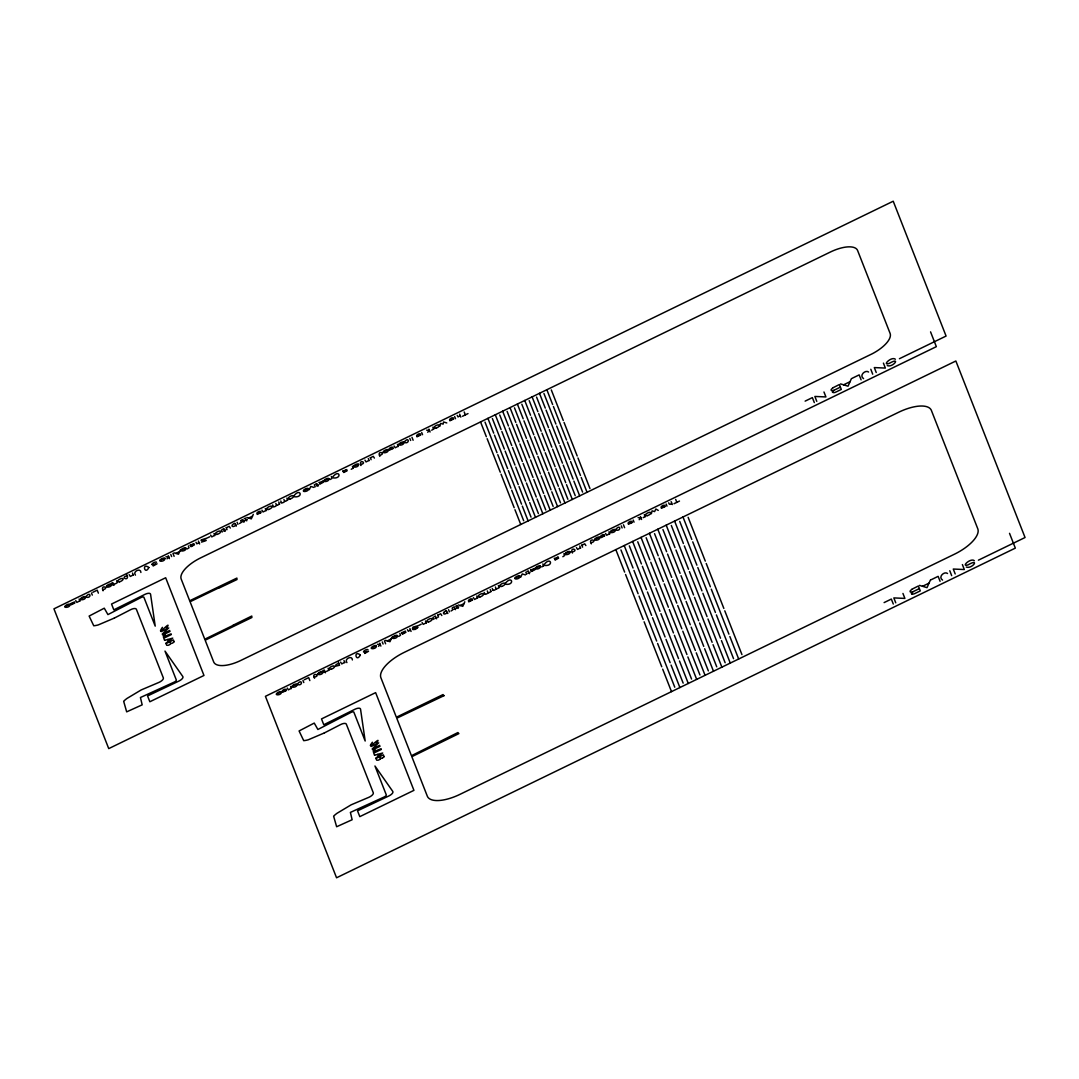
<?xml version="1.0" encoding="UTF-8"?>
<svg xmlns="http://www.w3.org/2000/svg" width="1079" height="1079" viewBox="0 0 1079 1079"><rect width="100%" height="100%" fill="white"/><g stroke="black" fill="none" stroke-linecap="round" stroke-linejoin="round"><path stroke-width="1.5" d="M86.023 596.485C90.771 590.604 91.661 598.656 86.414 597.226M297.507 683.951C302.039 678.125 303.28 685.92 297.925 684.72M404.355 441.877C409.076 435.983 409.926 444.062 404.746 442.619M615.839 529.357C620.56 523.49 621.464 531.448 616.257 530.113M411.059 631.458L409.885 628.504M668.683 502.814C669.047 506.051 672.999 503.529 671.125 501.627M233.145 625.2L251.771 616.042L251.879 617.512L205.158 640.211L213.669 661.899A25.95 10.547 -26.8 0 0 240.86 660.429L872.223 353.777A25.95 10.547 -26.8 0 0 890.094 333.384L857.616 250.53A25.95 10.547 -26.8 0 0 830.425 252L200.654 557.87A25.95 10.547 -26.8 0 0 181.191 579.059L189.688 600.76L236.894 578.074L236.989 579.544L218.673 588.244M194.476 544.801L191.05 546.662A7.162 2.913 -26.8 0 1 190.848 546.311L190.457 545.367M323.484 482.178L320.058 483.999A7.162 2.913 -26.8 0 1 319.856 483.662L319.465 482.718M347.182 470.741L343.742 472.467A7.162 2.913 -26.8 0 1 343.567 472.143A9.333 3.803 -26.8 0 1 344.848 471.402L346.831 469.581L343.095 471.091A2.468 0.998 -26.8 0 0 342.758 470.903M405.947 632.307L402.507 634.115A7.162 2.913 -26.8 0 1 402.332 633.791L401.941 632.847M534.955 569.725L531.488 571.425A7.162 2.913 -26.8 0 1 531.34 571.128L530.949 570.184M558.666 558.099L555.24 559.961A7.162 2.913 -26.8 0 1 555.038 559.61L554.66 558.666M157.062 563.818L153.164 565.935L153.744 564.6A6.973 2.832 -26.8 0 0 154.513 564.25L155.47 563.777M368.532 651.284L364.715 653.429L365.228 652.067A6.973 2.832 -26.8 0 0 365.997 651.716L366.954 651.244M294.014 495.706C300.124 487.614 303.846 497.5 294.607 496.853M332.871 476.837C339.035 468.758 342.582 478.604 333.478 477.997M505.498 583.173C511.999 574.999 514.899 585.142 506.118 584.332M544.342 564.304C550.614 556.184 554.013 566.165 544.962 565.477M439.868 426.299L440.596 423.386L443.132 424.128L443.509 421.97L446.787 422.941M651.352 513.766L652.08 510.853L654.616 511.594L655.87 509.005L658.257 510.407M115.493 583.793L117.26 582.673L116.599 580.758M187.18 548.941L189.027 547.822L188.366 545.907M239.471 523.544L241.332 522.371L240.657 520.51M330.187 479.494L332.022 478.361L331.361 476.459M353.224 468.38L352.401 466.236M328.906 670.369L328.083 668.238M433.677 429.307L432.854 427.163M398.731 636.408L400.498 635.288L399.837 633.386M451.022 611.011L452.802 609.851L452.128 607.99M543.668 566.057L542.845 563.926M562.847 556.724L564.56 555.577L563.885 553.716M645.161 516.774L644.325 514.643M460.827 417.101L459.641 414.161M173.921 641.884L173.908 641.924A8.659 3.52 -26.8 0 1 173.382 642.477L172.95 642.801A1.767 0.715 -26.8 0 1 172.411 643.124L172.357 643.151A2.104 0.863 -26.8 0 1 170.711 643.408M383.868 756.811L383.895 756.77A8.659 3.52 -26.8 0 1 383.342 757.377L382.924 757.687A1.767 0.715 -26.8 0 1 382.371 758.011L382.371 758.011M410.344 630.069L408.348 631.282L407.444 629.691M180.503 549.71L178.48 554.228L174.016 552.853M253.309 514.346L251.299 518.864L246.835 517.488M391.974 637.176L389.964 641.695L385.5 640.333M464.793 601.812L462.783 606.331L458.319 604.955M851.398 378.662L848.04 386.201L840.595 383.908M930.368 580.124L927.009 587.664L919.564 585.371M309.322 489.664L310.739 486.467L313.949 487.411M520.793 577.13L522.223 573.947L525.419 574.891M199.588 543.978L198.401 541.038M460.072 415.806L458.049 416.926L457.199 415.334M353.008 468.246L351.228 469.271M433.488 429.118L431.667 430.197M328.69 670.234L326.91 671.259M543.479 565.882L541.739 566.947M644.972 516.598L643.151 517.677M198.779 542.764L196.81 543.816L195.96 542.224M226.347 527.82L229.18 526.282L230.326 528.076M370.407 457.847L373.253 456.323L374.386 458.103M437.818 615.286L440.664 613.749L441.81 615.543M581.891 545.313L584.724 543.789L585.87 545.569M79.738 600.882L76.865 602.392L75.746 600.585M133.135 574.959L130.316 576.456L129.143 574.648M214.627 535.346L211.781 536.897L210.607 535.09M265.852 510.542L263.047 511.972L261.927 510.165M368.924 460.436L366.064 461.933L364.931 460.126M398.07 446.288L395.197 447.785L394.078 445.978M291.249 688.321L288.349 689.859L287.23 688.051M344.606 662.425L341.746 663.922L340.613 662.128M426.084 622.853L423.211 624.363L422.091 622.556M477.417 597.901L474.571 599.438L473.398 597.631M580.408 547.903L577.589 549.413L576.415 547.606M609.568 533.714L606.668 535.251L605.548 533.444M233.091 625.388L204.767 639.213L190.079 601.745L218.457 588.042M379.97 759.265L380.226 758.942A6.676 2.711 -26.8 0 0 380.59 758.348L379.902 756.581L383.382 754.868L383.881 756.163A4.586 1.861 -26.8 0 1 383.962 756.595M167.016 558.841L168.756 556.98L168.243 555.685M427.702 432.234L429.455 430.373L428.929 429.078M378.486 646.308L380.24 644.46L379.714 643.151M639.186 519.7L640.926 517.839L640.413 516.544M190.835 546.325L190.889 546.284A9.333 3.803 -26.8 0 1 192.129 545.569L193.991 543.627L190.376 545.259A2.468 0.998 -26.8 0 0 190.039 545.07M319.856 483.662L319.897 483.621A9.333 3.803 -26.8 0 1 321.137 482.906L323.093 481.045L319.384 482.61A2.468 0.998 -26.8 0 0 319.047 482.421M343.608 472.103L343.176 471.199M402.319 633.791L402.373 633.751A9.333 3.803 -26.8 0 1 403.613 633.036L405.542 631.148L401.954 632.658A2.468 0.998 -26.8 0 0 401.523 632.55M531.327 571.128L531.381 571.088A9.333 3.803 -26.8 0 1 532.621 570.386L534.51 568.444L530.976 569.995A2.468 0.998 -26.8 0 0 530.531 569.887M555.038 559.623L555.092 559.583A9.333 3.803 -26.8 0 1 556.332 558.868L558.275 556.993L554.566 558.558A2.468 0.998 -26.8 0 0 554.228 558.369M153.677 564.654L152.085 564.533M165.761 643.3L172.748 638.121L164.615 640.346M375.735 758.186L382.708 753.007L374.575 755.233M365.107 652.161L363.556 651.999A2.576 1.039 -26.8 0 1 365.376 650.044A2.576 1.039 -26.8 0 1 368.02 649.747M832.759 387.927L831.289 389.371A3.803 1.551 -26.8 0 0 831.828 390.679L832.448 390.625A9.36 3.803 -26.8 0 0 833.851 390.328L840.339 387.172M911.728 589.39L910.258 590.833A3.803 1.551 -26.8 0 0 910.797 592.142L911.418 592.088A9.36 3.803 -26.8 0 0 912.821 591.791L919.308 588.635M833.001 387.752L839.395 384.529L841.31 389.425L836.576 391.731A6.946 2.819 -26.8 0 1 835.079 392.378A10.412 4.235 -26.8 0 1 834.526 392.554A10.345 4.208 -26.8 0 1 833.325 392.581L832.975 392.446A2.751 1.119 -26.8 0 1 832.651 392.203M911.971 589.215L918.364 585.991L920.279 590.887L915.545 593.194A6.946 2.819 -26.8 0 1 914.061 593.841A10.412 4.235 -26.8 0 1 913.495 594.016A10.345 4.208 -26.8 0 1 912.308 594.043M72.644 603.404L74.883 602.959L71.066 604.82M258.825 512.984L261.064 512.525L257.261 514.427M390.976 448.797L393.215 448.351L389.357 450.199M418.544 435.403L420.783 434.958L416.953 436.833M451.494 419.407L453.733 418.962L449.876 420.81M284.128 690.87L286.367 690.425L282.563 692.313M470.309 600.45L472.548 600.005L468.718 601.866M602.46 536.263L604.685 535.818L600.868 537.693M630.015 522.883L632.254 522.425L628.437 524.3M662.978 506.874L665.203 506.429L661.414 508.317M72.253 603.62L70.432 603.781L74.64 601.893M258.434 513.199C254.523 515.088 258.569 510.232 260.821 511.473M390.585 449.012C386.727 450.968 390.625 446.059 392.972 447.286M418.207 435.592C414.188 437.575 418.288 432.639 420.54 433.906M451.103 419.623C447.34 421.687 450.941 416.696 453.49 417.897M283.737 691.086C279.987 693.096 283.615 688.159 286.124 689.36M469.972 600.639C466.155 602.729 469.729 597.753 472.305 598.939M602.069 536.492C598.373 538.61 601.758 533.592 604.456 534.766M629.623 523.099C625.793 525.095 629.596 520.145 632.011 521.373M662.587 507.09C658.837 509.113 662.452 504.163 664.974 505.363M162.416 627.344C154.702 639.024 173.598 617.62 166.382 628.302M376.342 743.188C383.665 733.491 364.365 753.142 372.39 742.231M169.942 641.695L170.63 643.462A6.676 2.711 -26.8 0 1 170.28 644.055L170.01 644.379A2.455 0.998 -26.8 0 1 168.054 645.296L166.732 645.269L165.937 643.61L173.422 639.968L173.921 641.263A4.586 1.861 -26.8 0 1 174.002 641.708M92.861 592.277L97.204 590.159L98.378 593.14M207.06 538.07L209.704 536.776M175.783 553.419L179.68 551.531M248.602 518.055L252.499 516.153M112.445 584.98L114.603 583.941M223.569 531.016L225.713 529.964M242.438 521.845L244.596 520.806M245.149 520.537L247.307 519.485M316.444 485.901L318.588 484.862M462.513 416.265L468.003 413.594M161.189 631.606L168.756 627.938L162.214 634.074L169.7 630.446M171.089 633.872L163.239 636.934L165.006 634.762M171.345 634.546L163.779 638.228L164.547 640.198M805.136 401.132L812.379 397.611L814.321 402.575M851.924 378.405L859.167 374.885L861.109 379.848M843.535 384.839L850.036 381.696M899.427 358.714L946.081 336.055L893.223 201.22L53.95 608.839L108.736 748.61L936.343 346.656L930.557 331.86M304.345 679.743L308.688 677.625L309.848 680.606M418.544 625.537L421.188 624.255M387.267 640.886L391.164 638.997M460.086 605.521L463.97 603.633M323.929 672.446L326.087 671.408M435.039 618.483L437.197 617.444M453.922 609.325L456.066 608.273M456.633 608.003L458.777 606.951M527.914 573.381L530.072 572.329M673.984 503.731L679.487 501.061M371.149 746.506L378.716 742.824L372.174 748.974L379.66 745.333M381.049 748.772L373.199 751.834L374.966 749.649M381.319 749.433L373.739 753.115L374.521 755.098M884.106 602.595L891.348 599.074L893.291 604.038M930.894 579.868L938.137 576.348L940.092 581.311M922.505 586.302L929.006 583.159M978.397 560.176L1025.05 537.517L955.859 360.993L265.434 696.319L336.554 877.78L1015.326 548.119L1009.526 533.323M162.578 635.032L170.064 631.404M372.538 749.918L380.024 746.304M379.902 756.581L375.91 758.497L376.692 760.155L378.014 760.209A2.455 0.998 -26.8 0 0 379.943 759.265M403.87 442.417C392.567 445.492 404.261 446.558 403.87 442.417A2.765 1.119 -26.8 0 0 401.361 442.35A2.765 1.119 -26.8 0 0 398.866 444.4M308.284 488.841C297.13 492.253 309.201 492.537 308.405 488.787A2.765 1.119 -26.8 0 0 305.897 488.706A2.765 1.119 -26.8 0 0 303.401 490.77M85.538 597.024C74.249 600.099 85.942 601.165 85.538 597.024A2.765 1.119 -26.8 0 0 83.043 596.943A2.765 1.119 -26.8 0 0 80.547 599.007M540.404 566.286C529.061 569.523 540.97 570.278 540.404 566.286A2.765 1.119 -26.8 0 0 537.908 566.205A2.765 1.119 -26.8 0 0 535.413 568.269M328.933 478.82C317.765 481.962 329.203 482.879 328.974 478.874A2.765 1.119 -26.8 0 0 326.424 478.739A2.765 1.119 -26.8 0 0 323.929 480.802M111.393 584.467C100.091 587.907 112.297 588.217 111.447 584.4A2.765 1.119 -26.8 0 0 108.952 584.359A2.765 1.119 -26.8 0 0 106.457 586.423M69.825 604.645C58.441 608.003 70.715 608.462 69.825 604.645A2.765 1.119 -26.8 0 0 67.384 604.55A2.765 1.119 -26.8 0 0 64.888 606.6M615.34 529.883C604.186 533.026 615.623 533.957 615.381 529.951A2.765 1.119 -26.8 0 0 612.845 529.816A2.765 1.119 -26.8 0 0 610.35 531.866M599.695 537.49C588.541 540.633 599.964 541.55 599.735 537.544A2.765 1.119 -26.8 0 0 597.186 537.409A2.765 1.119 -26.8 0 0 594.691 539.473M397.409 635.733C386.295 638.903 397.625 639.78 397.45 635.828A2.765 1.119 -26.8 0 0 394.901 635.666A2.765 1.119 -26.8 0 0 392.405 637.716M376.261 645.997C365.012 649.248 376.962 649.949 376.328 645.943A2.765 1.119 -26.8 0 0 373.82 645.903A2.765 1.119 -26.8 0 0 371.324 647.953M281.376 692.098C270.249 695.132 281.525 696.265 281.417 692.152A2.765 1.119 -26.8 0 0 278.868 692.017A2.765 1.119 -26.8 0 0 276.372 694.08M388.211 450.024C376.989 453.22 388.629 454.043 388.238 450.051A2.765 1.119 -26.8 0 0 385.716 449.943A2.765 1.119 -26.8 0 0 383.22 452.007M358.606 464.469C347.222 467.45 359.037 468.596 358.565 464.388A2.765 1.119 -26.8 0 0 356.07 464.348A2.765 1.119 -26.8 0 0 353.575 466.398M185.925 548.267C174.758 551.409 186.195 552.34 185.966 548.321A2.765 1.119 -26.8 0 0 183.417 548.199A2.765 1.119 -26.8 0 0 180.921 550.25M164.844 558.504C153.865 561.444 164.75 562.739 164.912 558.625A2.765 1.119 -26.8 0 0 162.349 558.436A2.765 1.119 -26.8 0 0 159.84 560.487M570.049 551.882C558.76 554.97 570.454 556.036 570.049 551.882A2.765 1.119 -26.8 0 0 567.554 551.814A2.765 1.119 -26.8 0 0 565.059 553.864M519.876 576.253C508.708 579.396 520.159 580.327 519.916 576.307A2.765 1.119 -26.8 0 0 517.38 576.173A2.765 1.119 -26.8 0 0 514.885 578.236M322.931 671.907C311.629 674.982 323.322 676.061 322.931 671.907A2.765 1.119 -26.8 0 0 320.423 671.839A2.765 1.119 -26.8 0 0 317.927 673.889M297.022 684.491C285.854 687.633 297.291 688.564 297.062 684.545A2.765 1.119 -26.8 0 0 294.513 684.423A2.765 1.119 -26.8 0 0 292.018 686.473M528.022 571.155L527.55 571.331A2.158 0.877 -26.8 0 0 526.97 571.641M456.741 605.778L456.269 605.953A2.158 0.877 -26.8 0 0 455.675 606.263M454.016 607.099L453.544 607.275A2.158 0.877 -26.8 0 0 452.964 607.585M435.147 616.257L434.567 616.487A2.158 0.877 -26.8 0 0 434.095 616.756M316.552 483.689L315.972 483.918A2.158 0.877 -26.8 0 0 315.486 484.174M245.257 518.311L244.677 518.54A2.158 0.877 -26.8 0 0 244.191 518.797M223.663 528.791L223.097 529.02A2.158 0.877 -26.8 0 0 222.611 529.29M112.553 582.754L111.973 582.984A2.158 0.877 -26.8 0 0 111.501 583.253M324.037 670.234L323.457 670.464A2.158 0.877 -26.8 0 0 322.972 670.72M127.322 575.822C119.041 577.144 129.925 582.161 126.944 574.797M487.29 590.901L488.018 592.735A2.077 0.85 -26.8 0 1 486.184 594.097A2.077 0.85 -26.8 0 1 484.471 594.043M591.117 542.818C598.953 540.471 587.542 537.463 591.319 543.843M379.579 455.351C387.24 453.436 376.477 449.552 379.835 456.377M360.696 464.523C368.128 462.945 358.107 458.4 360.966 465.535M314.286 677.234C322.216 675.063 310.685 671.812 314.555 678.259M338.806 663.288L339.548 665.23L335.731 666.161L336.001 664.637L338.644 663.302L338.428 662.263M572.113 551.989C579.882 550.263 569.159 546.095 572.45 553.014M102.748 589.768C110.49 588.001 99.942 583.793 103.071 590.793M316.781 483.675L317.995 486.238M245.486 518.298L246.7 520.86M242.775 519.619L243.989 522.182M223.906 528.791L225.12 531.354M528.265 571.142L529.479 573.704M112.796 582.754L114.01 585.317M456.97 605.778L458.184 608.327M454.259 607.086L455.473 609.648M435.39 616.257L436.59 618.82M324.266 670.221L325.48 672.783M426.623 430.17L429.455 430.373L430.076 432.018M638.107 517.637L640.926 517.839L641.56 519.485M165.937 556.777L168.756 556.98L169.39 558.625M377.407 644.257L380.24 644.46L380.874 646.092M912.308 594.043L911.944 593.909A2.751 1.119 -26.8 0 1 911.62 593.666M887.289 365.579C892.899 367.939 901.518 356.421 889.406 363.299C881.395 366.388 891.294 356.016 895.354 359.226M966.258 567.041C972.246 569.307 980.474 557.641 967.903 564.951C960.485 567.257 970.682 557.56 974.324 560.689M417.762 625.807L412.974 627.101L412.421 628.625L418.005 627.344L415.442 629.354L412.906 629.596M581.756 545.03L582.593 547.161M370.272 457.563L371.109 459.694M437.696 615.003L438.519 617.134M226.212 527.537L227.049 529.668M201.422 542.103C216.191 537.841 190.646 542.912 206.278 538.327M671.61 503.151L672.298 504.567M499.186 587.677L498.35 585.533M491.08 591.616L490.244 589.471M287.702 500.211L286.866 498.066M279.609 504.136L278.773 502.005M446.072 611.011A6.825 2.778 -26.8 0 1 446.531 610.943L447.839 613.533M234.588 523.544A6.825 2.778 -26.8 0 1 235.047 523.477L236.355 526.053M623.446 524.785L624.606 527.712M411.976 437.305L413.122 440.245M384.434 640.859L385.594 643.799M172.95 553.392L174.11 556.332M883.418 363.11L885.36 368.074L874.3 367.575L876.229 372.484M962.387 564.573L964.329 569.537L953.27 569.038L955.198 573.947M823.965 391.987L825.921 396.937L814.861 396.452L816.776 401.348M902.948 593.45L904.89 598.413L893.83 597.914L895.745 602.81M688.132 517.313L705.288 561.107M706.219 563.467L723.847 608.435M724.778 610.808L741.934 654.589M682.994 516.989L691.814 539.473M692.745 541.847L710.373 586.814M711.29 589.174L728.918 634.155M729.849 636.516L738.67 658.999M675.67 499.415L676.83 502.355M679.73 521.4L696.899 565.18M697.816 567.554L715.444 612.521M716.375 614.882L733.545 658.676M674.604 521.063L683.412 543.546M684.342 545.92L701.97 590.887M702.901 593.261L720.529 638.228M721.46 640.589L730.267 663.086M666.148 504.041L666.984 506.172M671.327 525.473L688.496 569.253M689.427 571.627L707.055 616.595M707.972 618.968L725.142 662.749M666.202 525.149L675.022 547.633M675.953 549.993L693.581 594.974M694.498 597.334L712.127 642.302M713.057 644.676L721.878 667.159M662.938 529.546L680.094 573.34M681.024 575.7L698.652 620.681M699.583 623.042L716.739 666.835M657.812 529.223L666.62 551.706M667.55 554.08L685.178 599.047M686.109 601.408L703.737 646.388M704.668 648.749L713.475 671.232M654.535 533.633L671.704 577.413M672.635 579.787L690.263 624.754M691.18 627.115L708.35 670.909M649.41 533.296L658.23 555.793M659.148 558.153L676.776 603.121M677.706 605.494L695.335 650.462M696.265 652.822L705.073 675.319M646.146 537.706L663.302 581.5M664.232 583.86L681.861 628.828M682.791 631.202L699.947 674.982M641.02 537.382L649.828 559.866M650.758 562.226L668.387 607.207M669.317 609.568L686.945 654.535M687.862 656.909L696.683 679.392M633.198 520.051L634.034 522.182M637.743 541.779L654.913 585.573M655.83 587.934L673.458 632.914M674.388 635.275L691.558 679.069M632.618 541.456L641.425 563.939M642.356 566.313L659.984 611.28M660.914 613.654L678.543 658.622M679.473 660.982L688.281 683.466M629.34 545.866L646.51 589.647M647.44 592.02L665.069 636.988M665.999 639.361L683.155 683.142M621.275 525.837L622.111 527.968M624.215 545.542L633.036 568.026M633.966 570.386L651.595 615.354M652.512 617.727L670.14 662.695M671.071 665.069L679.891 687.552M620.951 549.939L638.107 593.733M639.038 596.094L656.666 641.061M657.597 643.435L674.766 687.215M608.907 531.839L609.743 533.97M615.826 549.616L624.633 572.099M625.564 574.473L643.192 619.44M644.123 621.801L661.751 666.782M662.681 669.142L671.489 691.626M551.302 389.91L563.278 420.486M564.061 422.455L577.198 455.985M577.98 457.968L589.957 488.531M546.851 389.735L552.637 404.531M553.419 406.5L566.556 440.03M567.338 441.999L580.475 475.529M581.244 477.498L587.043 492.294M543.937 393.498L555.914 424.06M556.697 426.043L569.833 459.573M570.602 461.542L582.593 492.118M539.473 393.309L545.273 408.105M546.055 410.074L559.192 443.604M559.974 445.573L573.111 479.103M573.88 481.086L579.679 495.868M536.573 397.072L548.55 427.648M549.332 429.617L562.469 463.147M563.238 465.116L575.228 495.693M532.109 396.883L537.908 411.679M538.691 413.648L551.828 447.178M552.596 449.161L565.747 482.691M566.515 484.66L572.315 499.456M529.209 400.646L541.186 431.222M541.955 433.192L555.105 466.721M555.874 468.691L567.864 499.267M524.745 400.457L530.544 415.253M531.313 417.222L544.463 450.766M545.232 452.735L558.382 486.265M559.151 488.234L564.951 503.03M579.774 545.987L580.61 548.119M521.831 404.22L533.822 434.797M534.591 436.766L547.741 470.296M548.51 472.278L560.5 502.841M517.38 404.045L523.18 418.827M523.949 420.81L537.099 454.34M537.868 456.309L551.018 489.839M551.787 491.808L557.587 506.604M514.467 407.808L526.458 438.371M527.226 440.34L540.377 473.883M541.145 475.852L553.136 506.415M510.016 407.619L515.816 422.415M516.585 424.384L529.735 457.914M530.504 459.883L543.654 493.413M544.423 495.396L550.223 510.178M507.103 411.382L519.093 441.945M519.862 443.928L533.013 477.457M533.781 479.427L545.758 510.003M502.652 411.193L508.452 425.989M509.221 427.958L522.371 461.488M523.14 463.457L536.276 497.001M537.059 498.97L542.858 513.766M499.739 414.956L511.729 445.533M512.498 447.502L525.635 481.032M526.417 483.001L538.394 513.577M495.288 414.768L501.088 429.563M501.856 431.533L514.993 465.062M515.775 467.045L528.912 500.575M529.695 502.544L535.494 517.34M492.375 418.531L504.352 449.107M505.134 451.076L518.271 484.606M519.053 486.589L531.03 517.151M487.924 418.355L493.71 433.138M494.492 435.12L507.629 468.65M508.411 470.619L521.548 504.149M522.317 506.118L528.117 520.914M485.01 422.105L496.987 452.681M497.77 454.65L510.906 488.194M511.675 490.163L523.666 520.725M480.546 421.929L486.346 436.725M487.128 438.694L500.265 472.224M501.047 474.194L514.184 507.723M514.953 509.706L520.752 524.488M464.186 411.949L465.346 414.889M525.81 572.194L526.646 574.325M454.664 416.575L455.5 418.706M492.28 588.46L492.86 589.97M421.714 432.571L422.55 434.702M484.174 592.398L484.768 593.909M476.756 596.026L477.592 598.157M409.804 438.371L410.64 440.488M397.436 444.373L398.272 446.504M448.581 609.702L449.417 611.833M432.935 617.309L433.771 619.44M368.29 458.521L369.126 460.652M425.45 620.951L426.286 623.069M382.263 641.924L383.099 644.055M314.34 484.727L315.176 486.858M352.388 659.943C352.388 654.926 343.81 658.864 346.912 662.6M343.972 660.51L344.821 662.641M280.796 500.993L281.39 502.504M377.839 754.356L378.527 756.123M272.69 504.932L273.284 506.429M265.286 508.546L266.122 510.677M302.956 680.431L303.792 682.562M237.11 522.236L237.946 524.367M290.588 686.446L291.424 688.577M221.465 529.843L222.287 531.974M213.966 533.471L214.802 535.602M170.779 554.444L171.615 556.575M167.865 639.456L168.567 641.236M140.904 572.477C140.89 567.433 132.258 571.492 135.441 575.134M132.501 573.043L133.337 575.174M91.472 592.964L92.308 595.095M79.104 598.98L79.94 601.111M863.578 378.648C858.709 375.479 865.493 369.477 868.568 372.026M942.547 580.111C937.678 576.833 944.53 570.953 947.537 573.488M949.79 570.737L951.665 575.646M870.82 369.274L872.695 374.184M495.396 586.976L496.124 588.797A2.077 0.85 -26.8 0 1 494.29 590.173A2.077 0.85 -26.8 0 1 492.563 590.119M283.912 499.496L284.64 501.33A1.902 0.769 -26.8 0 0 287.459 499.955M275.819 503.434L276.548 505.269A1.902 0.769 -26.8 0 0 279.353 503.88M498.943 587.421A1.902 0.769 -26.8 0 1 496.043 588.878M490.837 591.359A1.902 0.769 -26.8 0 1 487.937 592.803M447.421 612.481A17.547 7.135 -26.8 0 1 447.111 612.791A2.145 0.877 -26.8 0 1 444.615 614.018A3.696 1.497 -26.8 0 1 443.671 612.67M443.617 612.683A2.333 0.944 -26.8 0 1 446.113 610.876M911.404 593.679A3.075 1.254 -26.8 0 1 912.888 591.845M382.317 758.105A2.104 0.863 -26.8 0 1 380.671 758.294M284.735 501.303A2.077 0.85 -26.8 0 1 282.806 502.693A2.077 0.85 -26.8 0 1 281.093 502.652M276.629 505.242A2.077 0.85 -26.8 0 1 274.713 506.631A2.077 0.85 -26.8 0 1 272.987 506.577M241.48 520.118A2.158 0.877 -26.8 0 1 241.966 519.862M235.937 525.014A17.547 7.135 -26.8 0 1 235.64 525.325L235.559 525.406A2.145 0.877 -26.8 0 1 233.145 526.539A3.696 1.497 -26.8 0 1 232.201 525.203A2.333 0.944 -26.8 0 1 234.642 523.409M151.977 564.533A2.576 1.039 -26.8 0 1 153.892 562.577A2.576 1.039 -26.8 0 1 156.549 562.28M832.435 392.216A3.075 1.254 -26.8 0 1 833.919 390.382M148.875 567.473C144.694 575.93 141.619 562.038 148.875 567.514M360.359 654.94C356.043 663.437 353.197 649.477 360.359 654.98M443.995 695.672L396.762 718.223L411.45 755.705L457.914 732.547L458.872 733.612L411.841 756.689L427.297 796.14A31.143 12.665 -26.8 0 0 459.924 794.373L954.429 554.215A31.143 12.665 -26.8 0 0 977.776 528.777L931.393 410.438A31.143 12.665 -26.8 0 0 898.753 412.205L404.261 652.363A31.143 12.665 -26.8 0 0 380.914 677.787L396.371 717.238L443.024 694.579L443.995 695.672M114.374 618.065L98.297 624.903A17.817 7.243 -26.8 0 1 96.692 625.307A16.414 6.676 -26.8 0 1 93.738 625.766L89.125 616.069L104.272 608.192L107.927 614.598L141.052 597.523A2.59 1.052 -26.8 0 1 143.912 597.307L155.214 626.13L150.561 594.219A5.193 2.104 -26.8 0 0 144.977 594.354L113.821 609.851L111.542 604.038L165.667 577.751L203.971 675.467L149.846 701.755L147.567 695.942L178.952 681.051A5.193 2.104 -26.8 0 0 182.85 676.587L164.993 651.082L176.295 679.918A2.59 1.052 -26.8 0 1 174.205 682.103L140.432 697.52L142.172 704.843L126.675 711.857L123.653 701.269A16.738 6.811 -26.8 0 1 127.039 698.41L141.241 689.913L158.991 682.387A5.247 2.131 -26.8 0 0 163.347 677.936L136.359 609.244A5.193 2.104 -26.8 0 0 130.653 609.675L114.374 618.065M324.334 732.951L308.257 739.789A17.817 7.243 -26.8 0 1 306.652 740.194A16.414 6.676 -26.8 0 1 303.698 740.653L299.085 730.955L314.245 723.078L317.887 729.485L351.012 712.41A2.59 1.052 -26.8 0 1 353.872 712.194L365.174 741.017L360.534 709.105A5.193 2.104 -26.8 0 0 354.937 709.254L323.781 724.737L321.502 718.924L375.627 692.637L413.931 790.354L359.806 816.641L357.527 810.828L388.912 795.938A5.193 2.104 -26.8 0 0 392.81 791.473L374.952 765.982L386.255 794.805A2.59 1.052 -26.8 0 1 384.164 796.99L350.392 812.406L352.132 819.743L336.635 826.743L333.613 816.169A16.738 6.811 -26.8 0 1 337.012 813.296L351.201 804.799L368.951 797.273A5.247 2.131 -26.8 0 0 373.307 792.822L346.319 724.13A5.193 2.104 -26.8 0 0 340.613 724.562L324.334 732.951M331.037 669.25A2.981 1.214 -26.8 0 0 334.571 666.309A2.981 1.214 -26.8 0 0 330.134 667.361A2.981 1.214 -26.8 0 0 331.037 669.25M428.66 621.841A2.981 1.214 -26.8 0 0 432.207 618.887A2.981 1.214 -26.8 0 0 427.756 619.939A2.981 1.214 -26.8 0 0 428.66 621.841M479.98 596.916A2.981 1.214 -26.8 0 0 483.513 593.976A2.981 1.214 -26.8 0 0 479.076 595.015A2.981 1.214 -26.8 0 0 479.98 596.916M501.56 586.423A2.981 1.214 -26.8 0 0 505.107 583.483A2.981 1.214 -26.8 0 0 500.656 584.535A2.981 1.214 -26.8 0 0 501.56 586.423M647.279 515.654A2.981 1.214 -26.8 0 0 650.826 512.714A2.981 1.214 -26.8 0 0 646.375 513.766A2.981 1.214 -26.8 0 0 647.279 515.654M435.808 428.188A2.981 1.214 -26.8 0 0 439.342 425.247A2.981 1.214 -26.8 0 0 434.904 426.299A2.981 1.214 -26.8 0 0 435.808 428.188M290.089 498.957A2.981 1.214 -26.8 0 0 293.623 496.016A2.981 1.214 -26.8 0 0 289.185 497.068A2.981 1.214 -26.8 0 0 290.089 498.957M268.496 509.45A2.981 1.214 -26.8 0 0 272.043 506.496A2.981 1.214 -26.8 0 0 267.592 507.548A2.981 1.214 -26.8 0 0 268.496 509.45M217.176 534.361A2.981 1.214 -26.8 0 0 220.723 531.421A2.981 1.214 -26.8 0 0 216.286 532.473A2.981 1.214 -26.8 0 0 217.176 534.361M119.553 581.783A2.981 1.214 -26.8 0 0 123.1 578.843A2.981 1.214 -26.8 0 0 118.65 579.882A2.981 1.214 -26.8 0 0 119.553 581.783"/></g></svg>
